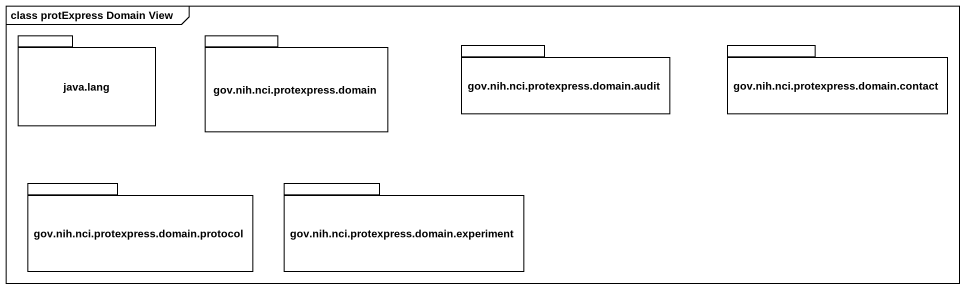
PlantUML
@startuml
mainframe class protExpress Domain View
package "java.lang" as java_lang {
}
package "gov.nih.nci.protexpress.domain" as gov_nih_nci_protexpress {
}
package "gov.nih.nci.protexpress.domain.audit" as gov_nih_nci_protexpress_2 {
}
package "gov.nih.nci.protexpress.domain.contact" as gov_nih_nci_protexpress_3 {
}
package "gov.nih.nci.protexpress.domain.protocol" as gov_nih_nci_protexpress_4 {
}
package "gov.nih.nci.protexpress.domain.experiment" as gov_nih_nci_protexpress_5 {
}
@enduml
